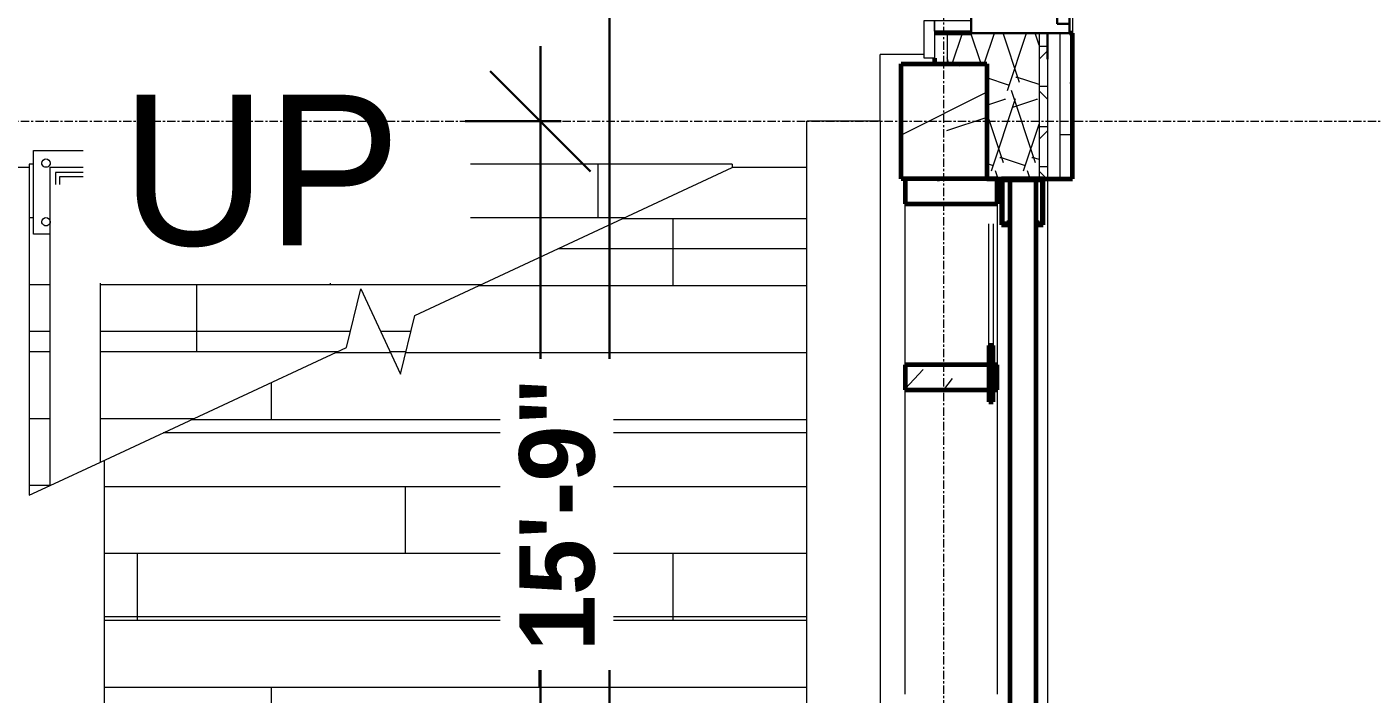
# Model space of a CAD drawing. Header units: inches. Extents: x -3276 to -1807, y 8217 to 9015.
# Drawn here: x -2386.6 to -2306.1, y 8592.3 to 8632.2 of the extents above; entities that cross this region are included whole.
import ezdxf

# ---------------------------------------------------------------- set-up
doc = ezdxf.new("R2010")
doc.units = ezdxf.units.IN
doc.header["$MEASUREMENT"] = 0
doc.linetypes.add('Grid Line 1_2_', pattern=[0.875, 0.5, -0.125, 0.125, -0.125])
doc.linetypes.add('Overhead 1_16_', pattern=[0.101562, 0.0625, -0.039062])
for name, color, linetype, lineweight in [('A-ANNO-DIMS-1', 211, 'Continuous', 30), ('A-DOOR', 31, 'Continuous', 18), ('A-DOOR-FRAM', 31, 'Continuous', 9), ('A-DOOR-FRAM-1', 31, 'Continuous', 30), ('A-DOOR-GLAZ', 31, 'Continuous', 9), ('A-FLOR', 192, 'Continuous', 18), ('A-FLOR-HRAL', 11, 'Continuous', 9), ('A-GLAZ-CWMG', 51, 'Continuous', 9), ('A-GLAZ-CWMG-1', 51, 'Continuous', 60), ('A-WALL', 113, 'Continuous', 18), ('A-WALL-1', 113, 'Continuous', 60), ('A-WALL-PATT-1', 111, 'Continuous', 9), ('I-WALL', 2, 'Continuous', 18), ('S-BEAM', 12, 'Continuous', 9), ('S-BEAM-1', 12, 'Continuous', 60), ('S-COLS', 52, 'Continuous', 9), ('S-COLS-1', 52, 'Continuous', 60), ('S-FNDN', 32, 'Continuous', 18), ('S-GRID-1', 1, 'Grid Line 1_2_', 9), ('S-STRS', 31, 'Continuous', 9), ('S-STRS-1', 31, 'Overhead 1_16_', 9), ('S-STRS-ANNO', 31, 'Continuous', 9), ('S-STRS-IDEN', 31, 'Continuous', 9), ('S-STRS-MBND', 31, 'Continuous', 9)]:
    doc.layers.add(name, color=color, linetype=linetype, lineweight=lineweight)
doc.styles.add('Century Gothic', font='ufonts.com_century-gothic.ttf', dxfattribs={"height": 9})
doc.styles.add('Century Gothic_B', font='GOTHICB.TTF', dxfattribs={"height": 4.5})
doc.dimstyles.new('OD__1__Tol__', dxfattribs={"dimscale": 12, "dimtxt": 4.698757, "dimasz": 0.5, "dimexe": 0.375, "dimexo": 0.25, "dimgap": 0.0625, "dimtad": 1, "dimdec": 0, "dimzin": 3, "dimdsep": 46, "dimlunit": 4, "dimtxsty": 'Century Gothic_B', "dimblk1": 'OBLIQUE', "dimblk2": 'OBLIQUE', "dimsah": 1, "dimcen": 0.09, "dimdle": 0.375, "dimazin": 0, "dimtfac": 1, "dimtdec": 4, "dimtix": 1, "dimtmove": 0, "dimatfit": 3, "dimfxl": 1, "dimtvp": 1, "dimtfill": 1, "dimfrac": 2, "dimtolj": 1, "dimtzin": 0, "dimlwd": 30, "dimlwe": 30, "dimarcsym": 2})
pattern_1 = [(0, (-2344.434, 8624.807), (0, 4), []), (90, (-2344.434, 8624.807), (-8, 8), [4, -28]), (90, (-2328.434, 8628.807), (-8, 8), [4, -28])]
pattern_2 = [(0, (-2339.962, 8652.744), (0, 4), []), (90, (-2339.962, 8652.744), (-8, 8), [4, -28]), (90, (-2323.962, 8656.744), (-8, 8), [4, -28])]
pattern_3 = [(355.236, (6095.316, 6099.396), (-263.9996864, 24.0015455), [2.89, -286.108]), (11.31, (6098.196, 6099.156), (96.0003888, 24.0004135), [3.671, -118.705]), (45, (6101.796, 6099.876), (0, 24.000618), [2.715, -31.226]), (46.848, (6103.716, 6101.796), (335.99803914, 360.00235884), [5.264, -521.098]), (12.995, (6107.316, 6105.636), (-215.99994595, -48.00137907), [3.202, -316.998]), (0, (6110.436, 6106.356), (24, 24), [6, -18]), (350.538, (6116.436, 6106.356), (-120.0002166, 23.999769), [2.92, -143.067]), (354.289, (6095.316, 6105.876), (-215.9997167, 24.00143285), [2.412, -238.785]), (0, (6097.716, 6105.636), (24, 24), [3.6, -20.4]), (28.301, (6101.316, 6105.636), (263.99984077, 144.00081917), [3.544, -350.812]), (52.125, (6104.436, 6107.316), (-96.00034927, -120.0002787), [5.473, -268.169]), (39.289, (6107.796, 6111.636), (144.00032175, 119.99901625), [3.411, -337.693]), (6.34, (6110.436, 6113.796), (192.0000862, 23.9989993), [4.347, -212.983]), (348.111, (6114.756, 6114.276), (-335.99911119, 72.00184444), [4.66, -461.336]), (353.29, (6095.316, 6113.316), (216.00019815, -24.0007422), [4.108, -406.706]), (3.367, (6099.396, 6112.836), (384.000105, 24.00330504), [4.087, -404.618]), (33.69, (6103.476, 6113.076), (-47.999623, -24.000157), [4.327, -82.207]), (47.49, (6107.076, 6115.476), (239.99843494, 264.00195642), [3.907, -386.785]), (14.931, (6109.716, 6118.356), (264.00077418, 71.99816937), [3.726, -368.854]), (0, (6113.316, 6119.316), (24, 24), [2.88, -21.12]), (347.005, (6116.196, 6119.316), (215.99994595, -48.00137907), [3.202, -316.998]), (0, (6102.756, 6095.316), (24, 24), [0.063, -23.937]), (223.152, (6106.116, 6098.916), (360.00235884, 335.99803914), [5.264, -521.098]), (206.565, (6102.276, 6119.316), (-23.999739, -23.999696), [2.147, -51.519]), (188.13, (6100.356, 6118.356), (-144.0002175, -23.999654), [3.394, -166.312]), (156.801, (6096.996, 6117.876), (-119.9999494, 48.0013685), [1.828, -180.951]), (26.565, (6106.116, 6098.916), (23.999739, 23.999696), [2.683, -50.982]), (6.71, (6108.516, 6100.116), (-216.00019815, -24.0007422), [4.108, -406.706]), (349.875, (6112.596, 6100.596), (407.9992525, -72.00207014), [6.826, -675.804]), (349.695, (6095.316, 6096.756), (144.00047737, -24.00010347), [2.683, -265.645]), (15.524, (6097.956, 6096.276), (-264.00013912, -71.9991673), [4.484, -443.873]), (42.879, (6102.276, 6097.476), (-311.99901138, -288.00035354), [4.585, -453.934]), (34.695, (6105.636, 6100.596), (240.00005855, 167.99921557), [3.795, -375.679]), (9.462, (6108.756, 6102.756), (120.0002166, 23.999769), [4.38, -141.607]), (353.418, (6113.076, 6103.476), (-408.0001485, 48.00042378), [6.281, -621.859]), (351.87, (6095.316, 6102.756), (-144.0002175, 23.999654), [3.394, -166.312]), (11.31, (6098.676, 6102.276), (96.0003888, 24.0004135), [3.671, -118.705]), (42.51, (6102.276, 6102.996), (-264.00195642, -239.99843494), [3.907, -386.785]), (45, (6105.156, 6105.636), (0, 24.000618), [4.412, -29.529]), (17.354, (6108.276, 6108.756), (-311.99997926, -95.99955308), [4.023, -398.29]), (356.633, (6112.116, 6109.956), (-384.000105, 24.00330504), [4.087, -404.618]), (342.897, (6116.196, 6109.716), (239.99966514, -72.0006297), [3.264, -323.171]), (351.254, (6095.316, 6108.756), (168.00029593, -23.9992418), [3.157, -312.514]), (14.931, (6098.436, 6108.276), (264.00077418, 71.99816937), [3.726, -368.854]), (32.005, (6102.036, 6109.236), (-120.00072155, -71.9993414), [4.528, -221.887]), (49.899, (6105.876, 6111.636), (-264.00026351, -311.99960519), [5.961, -590.186]), (15.945, (6109.716, 6116.196), (-96.0006398, -23.9991118), [3.494, -171.228]), (353.991, (6113.076, 6117.156), (240.0002348, -24.00021811), [4.585, -453.934]), (336.801, (6117.636, 6116.676), (119.9999494, -48.0013685), [1.828, -180.951]), (350.538, (6095.316, 6115.956), (-120.0002166, 23.999769), [2.92, -143.067]), (10.008, (6098.196, 6115.476), (264.00046988, 47.99989194), [4.143, -410.161]), (37.405, (6102.276, 6116.196), (312.00202736, 239.99790406), [5.136, -508.486]), (29.055, (6106.356, 6095.316), (167.9992528, 96.0010158), [2.471, -244.624]), (10.784, (6108.516, 6096.516), (-384.00035572, -71.9976669), [5.131, -507.931]), (352.875, (6113.556, 6097.476), (-168.0004656, 24.0001771), [5.805, -187.689])]

# ---------------------------------------------------------------- blocks, each defined once
blk = doc.blocks.new('Rectangular Mullion - Profile_Polycarbonate_right-2452945-FLOOR PLAN - 1ST FLOOR')
at = {"layer": 'A-GLAZ-CWMG-1'}
for p, q in [((0, 1.287), (-2.75, 1.287)), ((-2.75, 1.287), (-2.75, 0.787)), ((-2.688, 0.85), (-2.688, 1.225)), ((-2.688, 1.225), (-0.063, 1.225)), ((-2.5, 0.85), (-2.688, 0.85)), ((-2.5, 0.787), (-2.5, 0.85)), ((-0.063, 1.225), (-0.063, -1.15)), ((0, -1.213), (0, 1.287)), ((-2.75, 0.787), (-2.5, 0.787)), ((-2.5, -0.787), (-2.75, -0.787)), ((-2.75, -0.787), (-2.75, -1.213)), ((-2.5, -0.85), (-2.5, -0.787)), ((-2.75, -1.213), (0, -1.213)), ((-2.688, -1.15), (-2.688, -0.85)), ((-2.688, -0.85), (-2.5, -0.85)), ((-0.063, -1.15), (-2.688, -1.15))]:
    blk.add_line(p, q, dxfattribs=at)
blk = doc.blocks.new('Timber-Column - 5 1_8_ x 6 7_8_ GLULAM COL_-2355857-FLOOR PLAN - 1ST FLOOR')
at = {"layer": 'S-COLS'}
h = blk.add_hatch(dxfattribs=at)
h.set_pattern_fill('FP_14', color=256, style=0, pattern_type=2)
h.set_pattern_definition([(216.87, (8430.289, -2523.257), (23.98977143, 15.99364286), [3.998, -35.986]), (206.565, (8435.087, -2525.656), (-7.9970807, -7.9966192), [8.941, -8.941]), (198.435, (8435.087, -2529.654), (-15.9938446, -7.99709826), [5.058, -20.23])])
h.paths.add_polyline_path([(-2.563, -3.438), (2.562, -3.438), (2.562, 3.437), (-2.563, 3.437)], flags=0)
at = {"layer": 'S-COLS-1'}
for p, q in [((-2.563, 3.437), (2.562, 3.437)), ((-2.563, -3.438), (-2.563, 3.437)), ((2.562, 3.437), (2.562, -3.438)), ((2.562, -3.438), (-2.563, -3.438))]:
    blk.add_line(p, q, dxfattribs=at)
blk = doc.blocks.new('Railing - 2_ x 1_2_ 2-2115957-FLOOR PLAN - 1ST FLOOR')
at = {"layer": 'A-FLOR-HRAL'}
for p, q in [((-1.5, 2.5), (-2.5, 2.5)), ((-2.5, 2.5), (-2.5, -2.5)), ((2.5, 2.5), (1.5, 2.5)), ((2.5, -2.5), (2.5, 2.5)), ((-1.187, -1.187), (-1.187, -0.472)), ((-0.937, -0.937), (-0.937, -0.472)), ((0.938, -0.472), (0.938, -0.937)), ((1.188, -0.472), (1.188, -1.187)), ((1.188, -1.187), (-1.187, -1.187)), ((0.938, -0.937), (-0.937, -0.937)), ((-2.5, -2.5), (2.5, -2.5))]:
    blk.add_line(p, q, dxfattribs=at)
for centre, start, end in [((-1.75, 1.75), 360, 180), ((-1.75, 1.75), 180, 360), ((1.75, 1.75), 360, 180), ((1.75, 1.75), 180, 360), ((-1.75, -1.75), 360, 180), ((1.75, -1.75), 360, 180), ((-1.75, -1.75), 180, 360), ((1.75, -1.75), 180, 360)]:
    blk.add_arc(centre, 0.25, start, end, dxfattribs=at)
blk = doc.blocks.new('Railing - Railing-1347549-FLOOR PLAN - 1ST FLOOR')
at = {"layer": 'A-FLOR-HRAL'}
for p, q in [((8604.797, 2385.184), (8606.196, 2382.184)), ((8604.797, 2385.184), (8606.196, 2382.184)), ((8604.797, 2385.184), (8606.196, 2382.184)), ((8604.797, 2385.184), (8606.196, 2382.184)), ((8604.797, 2385.184), (8606.196, 2382.184)), ((8604.797, 2385.184), (8606.196, 2382.184)), ((8604.797, 2385.184), (8606.196, 2382.184)), ((8604.797, 2385.184), (8606.196, 2382.184)), ((8604.797, 2385.184), (8606.196, 2382.184)), ((8604.797, 2385.184), (8606.196, 2382.184)), ((8604.797, 2385.184), (8606.196, 2382.184)), ((8604.797, 2385.184), (8606.196, 2382.184)), ((8604.797, 2385.184), (8606.196, 2382.184)), ((8604.797, 2385.184), (8606.196, 2382.184)), ((8604.797, 2385.184), (8623.819, 2385.184)), ((8623.819, 2385.184), (8623.819, 2382.184)), ((8606.196, 2382.184), (8623.819, 2382.184))]:
    blk.add_line(p, q, dxfattribs=at)
at = {"extrusion": (0, 0, -1), "zscale": -1, "rotation": 270}
blk.add_blockref('Railing - 2_ x 1_2_ 2-2115957-FLOOR PLAN - 1ST FLOOR', (-8622.319, 2383.684), dxfattribs=at)
blk = doc.blocks.new('Structural Framing 17 - Structural Framing 17-1885627-FLOOR PLAN - 1ST FLOOR')
at = {"layer": 'S-BEAM'}
for p, q in [((8613.17, 2329.087), (8620.433, 2329.087)), ((8620.433, 2328.837), (8613.17, 2328.837))]:
    blk.add_line(p, q, dxfattribs=at)
at = {"layer": 'S-BEAM-1'}
for p, q in [((8613.17, 2329.087), (8609.808, 2329.087)), ((8609.808, 2329.087), (8609.808, 2328.837)), ((8613.17, 2328.837), (8613.17, 2329.087)), ((8609.808, 2328.837), (8613.17, 2328.837))]:
    blk.add_line(p, q, dxfattribs=at)
blk = doc.blocks.new('Door-Sidelight-Andersen-A_Series - FWSLD-1780-2008613-FLOOR PLAN - 1ST FLOOR')
at = {"layer": 'A-DOOR-FRAM'}
for p, q in [((-10.625, 4.75), (-8.375, 4.75)), ((-10.625, 4.125), (-10.625, 4.75)), ((-8.375, 4.125), (-10.625, 4.125)), ((-9, 4.125), (-8.375, 4.125)), ((-9, 1.937), (-9, 4.125)), ((-8.375, 4.75), (-8.375, 4.125)), ((-8.375, 4.125), (-8.375, 1.937)), ((8.375, 4.75), (10.625, 4.75)), ((8.375, 4.125), (8.375, 4.75)), ((8.375, 4.125), (9, 4.125)), ((8.375, 1.937), (8.375, 4.125)), ((10.625, 4.125), (8.375, 4.125)), ((9, 4.125), (9, 1.937)), ((10.625, 4.75), (10.625, 4.125)), ((-8.375, 1.937), (-9, 1.937)), ((9, 1.937), (8.375, 1.937))]:
    blk.add_line(p, q, dxfattribs=at)
at = {"layer": 'A-DOOR-FRAM-1'}
for p, q in [((-9.125, 1.937), (9.125, 1.937)), ((-9.125, -3.938), (-9.125, 1.937)), ((-8.109, 1.938), (-8.109, -2.791)), ((8.109, 1.938), (8.109, -2.791)), ((9.125, 1.937), (9.125, -3.938)), ((-8.109, 0.355), (-7.791, 0.355)), ((-7.791, 0.355), (-7.43, -0.18)), ((7.791, 0.355), (7.43, -0.18)), ((8.109, 0.355), (7.791, 0.355)), ((-7.43, -0.18), (-7.43, -1.072)), ((7.43, -0.18), (7.43, -1.072)), ((-8.109, -1.072), (-5.594, -1.072)), ((-7.43, -1.072), (7.43, -1.072)), ((-5.953, -1.072), (-5.953, -2.378)), ((-5.187, -1.55), (-5.594, -1.072)), ((-5.187, -1.612), (-5.187, -1.55)), ((5.187, -1.55), (5.594, -1.072)), ((5.187, -1.612), (5.187, -1.55)), ((8.109, -1.072), (5.594, -1.072)), ((5.953, -1.072), (5.953, -2.378)), ((-5.953, -1.612), (-5.187, -1.612)), ((-5.953, -2.378), (-5.187, -2.378)), ((-5.187, -2.378), (-5.187, -2.421)), ((5.953, -1.612), (5.187, -1.612)), ((5.953, -2.378), (5.187, -2.378)), ((5.187, -2.378), (5.187, -2.421)), ((-10.675, -2.625), (-9.125, -2.625)), ((-7.407, -3.204), (-8.559, -3.204)), ((-8.559, -3.204), (-8.559, -3.937)), ((-5.313, -2.791), (-8.109, -2.791)), ((-7.43, -2.791), (7.43, -2.791)), ((-7.297, -2.885), (-7.407, -3.204)), ((-7.297, -2.791), (-7.297, -2.885)), ((-5.187, -2.421), (-5.313, -2.791)), ((5.187, -2.421), (5.313, -2.791)), ((5.313, -2.791), (8.109, -2.791)), ((7.297, -2.791), (7.297, -2.885)), ((7.297, -2.885), (7.407, -3.204)), ((7.407, -3.204), (8.559, -3.204)), ((8.559, -3.204), (8.559, -3.937)), ((10.675, -2.625), (9.125, -2.625)), ((10.75, -2.625), (9.125, -2.625)), ((9.125, -3.938), (-9.125, -3.938))]:
    blk.add_line(p, q, dxfattribs=at)
at = {"layer": 'A-DOOR-GLAZ'}
for p, q in [((-5.953, -1.737), (-5.187, -1.737)), ((-5.187, -2.253), (-5.953, -2.253)), ((-5.312, -2.253), (-5.312, -1.737)), ((5.187, -1.612), (-5.187, -1.612)), ((5.187, -1.737), (-5.187, -1.737)), ((5.187, -2.253), (-5.187, -2.253)), ((5.187, -2.378), (-5.187, -2.378)), ((5.953, -1.737), (5.187, -1.737)), ((5.187, -2.253), (5.953, -2.253)), ((5.312, -2.253), (5.312, -1.737))]:
    blk.add_line(p, q, dxfattribs=at)
blk = doc.blocks.new('Rectangular Mullion - Stud - Vertical-2452816-FLOOR PLAN - 1ST FLOOR')
at = {"layer": 'A-GLAZ-CWMG'}
h = blk.add_hatch(dxfattribs=at)
h.set_pattern_fill('FP_50', color=256, style=0, pattern_type=2)
h.set_pattern_definition([(94.764, (-2523.736, 8423.903), (20.0293162, -264.33073053), [2.89, -286.108]), (78.69, (-2523.976, 8426.783), (14.7692292, 97.846637), [3.671, -118.705]), (45, (-2523.256, 8430.383), (0, 24.00062), [2.715, -31.226]), (43.152, (-2521.336, 8432.303), (358.50590651, 337.59427673), [5.264, -521.098]), (77.005, (-2517.496, 8435.903), (-51.5072332, -215.190878), [3.202, -316.998]), (90, (-2516.776, 8439.023), (-24, 24), [6, -18]), (99.462, (-2516.776, 8445.023), (16.2151408, -121.2976096), [2.92, -143.067]), (95.711, (-2517.256, 8423.903), (19.2491386, -216.4749802), [2.412, -238.785]), (90, (-2517.496, 8426.303), (-24, 24), [3.6, -20.4]), (61.699, (-2517.496, 8429.903), (141.13929466, 265.5406774), [3.544, -350.812]), (37.875, (-2515.816, 8433.023), (-122.5849696, -92.67717717), [5.473, -268.169]), (50.711, (-2511.496, 8436.383), (117.3845733, 146.13938044), [3.411, -337.693]), (83.66, (-2509.336, 8439.023), (18.7314135, 192.5853557), [4.347, -212.983]), (101.889, (-2508.856, 8443.343), (69.58287241, -336.50838353), [4.66, -461.336]), (96.71, (-2509.816, 8423.903), (-26.78553556, 215.67256736), [4.108, -406.706]), (86.633, (-2510.296, 8427.983), (21.19016942, 384.16561013), [4.087, -404.618]), (56.31, (-2510.056, 8432.063), (-35.076419, -40.615467), [4.327, -82.207]), (42.51, (-2507.656, 8435.663), (262.00993717, 242.17158089), [3.907, -386.785]), (75.069, (-2504.776, 8438.303), (69.01056513, 264.79744534), [3.726, -368.854]), (90, (-2503.816, 8441.903), (-24, 24), [2.88, -21.12]), (102.995, (-2503.816, 8444.783), (-51.5072332, 215.190878), [3.202, -316.998]), (90, (-2527.816, 8431.343), (-24, 24), [0.063, -23.937]), (226.848, (-2524.216, 8434.703), (337.59427673, 358.50590651), [5.264, -521.098]), (243.435, (-2503.816, 8430.863), (-4.799914, -33.599609), [2.147, -51.519]), (261.87, (-2504.776, 8428.943), (-17.2798751, -144.9601737), [3.394, -166.312]), (293.199, (-2505.256, 8425.583), (53.7938028, -117.5174286), [1.828, -180.951]), (63.435, (-2524.216, 8434.703), (4.799914, 33.599609), [2.683, -50.982]), (83.29, (-2523.016, 8437.103), (-26.78553556, -215.67256736), [4.108, -406.706]), (100.125, (-2522.536, 8441.183), (-73.66378219, 407.70250838), [6.826, -675.804]), (100.305, (-2526.376, 8423.903), (-28.2248388, 143.232332), [2.683, -265.645]), (74.476, (-2526.856, 8426.543), (-74.47540965, -263.31229919), [4.484, -443.873]), (47.121, (-2525.656, 8430.863), (-289.84112791, -310.28971512), [4.585, -453.934]), (55.305, (-2522.536, 8434.223), (165.50303544, 241.72817335), [3.795, -375.679]), (80.538, (-2520.376, 8437.343), (16.2151408, 121.2976096), [4.38, -141.607]), (96.582, (-2519.656, 8441.663), (46.17851199, -408.21037087), [6.281, -621.859]), (98.13, (-2520.376, 8423.903), (17.2798751, -144.9601737), [3.394, -166.312]), (78.69, (-2520.856, 8427.263), (14.7692292, 97.846637), [3.671, -118.705]), (47.49, (-2520.136, 8430.863), (-242.17158089, -262.00993717), [3.907, -386.785]), (45, (-2517.496, 8433.743), (0, 24.00062), [4.412, -29.529]), (72.646, (-2514.376, 8436.863), (-98.7331841, -311.14572085), [4.023, -398.29]), (93.366, (-2513.176, 8440.703), (21.18346446, -384.16597991), [4.087, -404.618]), (107.103, (-2513.416, 8444.783), (-75.3745247, 238.96152613), [3.264, -323.171]), (98.746, (-2514.376, 8423.903), (-27.60680008, 167.44529743), [3.157, -312.514]), (75.069, (-2514.856, 8427.023), (69.01056513, 264.79744534), [3.726, -368.854]), (57.995, (-2513.896, 8430.623), (-76.3139748, -117.3041158), [4.528, -221.887]), (40.101, (-2511.496, 8434.463), (-313.24407783, -262.52245709), [5.961, -590.186]), (74.055, (-2506.936, 8438.303), (-30.3394132, -94.1891725), [3.494, -171.228]), (96.009, (-2505.976, 8441.663), (-26.49841584, 239.73726688), [4.585, -453.934]), (113.199, (-2506.456, 8446.223), (-53.7938028, 117.5174286), [1.828, -180.951]), (99.462, (-2507.176, 8423.903), (16.2151408, -121.2976096), [2.92, -143.067]), (79.992, (-2507.656, 8426.783), (45.26219381, 264.48359408), [4.143, -410.161]), (52.595, (-2506.936, 8430.863), (238.21694532, 313.36391941), [5.136, -508.486]), (60.945, (-2527.816, 8434.943), (91.9257102, 170.2633483), [2.471, -244.624]), (79.216, (-2526.616, 8437.103), (-74.2040015, -383.5801134), [5.131, -507.931]), (97.125, (-2525.656, 8442.143), (18.0921544, -168.7389667), [5.805, -187.689])])
h.paths.add_polyline_path([(-1.5, 0), (0, 0), (0, -5.5), (-1.5, -5.5), (-1.5, -0.329)], flags=0)
at = {"layer": 'A-GLAZ-CWMG-1'}
for p, q in [((-1.5, 0), (0, 0)), ((-1.5, -5.5), (-1.5, 0)), ((0, 0), (0, -0.625)), ((0, -5.5), (-1.5, -5.5))]:
    blk.add_line(p, q, dxfattribs=at)
blk = doc.blocks.new('Rectangular Mullion - Stud - Base_Head-1966215-FLOOR PLAN - 1ST FLOOR')
at = {"layer": 'A-GLAZ-CWMG'}
for p, q in [((-2334.087, 8415.183), (-2334.087, 8433.366)), ((-2328.587, 8433.366), (-2328.587, 8415.183))]:
    blk.add_line(p, q, dxfattribs=at)
blk = doc.blocks.new('Rectangular Mullion - Stud - Base_Head-2507173-FLOOR PLAN - 1ST FLOOR')
at = {"layer": 'A-GLAZ-CWMG'}
for p, q in [((-2334.087, 8612.019), (-2334.087, 8621.632)), ((-2328.587, 8621.632), (-2328.587, 8612.019))]:
    blk.add_line(p, q, dxfattribs=at)
blk = doc.blocks.new('Rectangular Mullion - Stud - Vertical-V30-FLOOR PLAN - 1ST FLOOR')
at = {"layer": 'A-GLAZ-CWMG'}
h = blk.add_hatch(dxfattribs=at)
h.set_pattern_fill('FP_59', color=256, style=0, pattern_type=2)
h.set_pattern_definition([(94.764, (-2511.123, 8423.903), (20.0293162, -264.33073053), [2.89, -286.108]), (78.69, (-2511.363, 8426.783), (14.7692292, 97.846637), [3.671, -118.705]), (45, (-2510.643, 8430.383), (0, 24.00062), [2.715, -31.226]), (43.152, (-2508.723, 8432.303), (358.50590651, 337.59427673), [5.264, -521.098]), (77.005, (-2504.883, 8435.903), (-51.5072332, -215.190878), [3.202, -316.998]), (90, (-2504.163, 8439.023), (-24, 24), [6, -18]), (99.462, (-2504.163, 8445.023), (16.2151408, -121.2976096), [2.92, -143.067]), (95.711, (-2504.643, 8423.903), (19.2491386, -216.4749802), [2.412, -238.785]), (90, (-2504.883, 8426.303), (-24, 24), [3.6, -20.4]), (61.699, (-2504.883, 8429.903), (141.13929466, 265.5406774), [3.544, -350.812]), (37.875, (-2503.203, 8433.023), (-122.5849696, -92.67717717), [5.473, -268.169]), (50.711, (-2498.883, 8436.383), (117.3845733, 146.13938044), [3.411, -337.693]), (83.66, (-2496.723, 8439.023), (18.7314135, 192.5853557), [4.347, -212.983]), (101.889, (-2496.243, 8443.343), (69.58287241, -336.50838353), [4.66, -461.336]), (96.71, (-2497.203, 8423.903), (-26.78553556, 215.67256736), [4.108, -406.706]), (86.633, (-2497.683, 8427.983), (21.19016942, 384.16561013), [4.087, -404.618]), (56.31, (-2497.443, 8432.063), (-35.076419, -40.615467), [4.327, -82.207]), (42.51, (-2495.043, 8435.663), (262.00993717, 242.17158089), [3.907, -386.785]), (75.069, (-2492.163, 8438.303), (69.01056513, 264.79744534), [3.726, -368.854]), (90, (-2491.203, 8441.903), (-24, 24), [2.88, -21.12]), (102.995, (-2491.203, 8444.783), (-51.5072332, 215.190878), [3.202, -316.998]), (90, (-2515.203, 8431.343), (-24, 24), [0.063, -23.937]), (226.848, (-2511.603, 8434.703), (337.59427673, 358.50590651), [5.264, -521.098]), (243.435, (-2491.203, 8430.863), (-4.799914, -33.599609), [2.147, -51.519]), (261.87, (-2492.163, 8428.943), (-17.2798751, -144.9601737), [3.394, -166.312]), (293.199, (-2492.643, 8425.583), (53.7938028, -117.5174286), [1.828, -180.951]), (63.435, (-2511.603, 8434.703), (4.799914, 33.599609), [2.683, -50.982]), (83.29, (-2510.403, 8437.103), (-26.78553556, -215.67256736), [4.108, -406.706]), (100.125, (-2509.923, 8441.183), (-73.66378219, 407.70250838), [6.826, -675.804]), (100.305, (-2513.763, 8423.903), (-28.2248388, 143.232332), [2.683, -265.645]), (74.476, (-2514.243, 8426.543), (-74.47540965, -263.31229919), [4.484, -443.873]), (47.121, (-2513.043, 8430.863), (-289.84112791, -310.28971512), [4.585, -453.934]), (55.305, (-2509.923, 8434.223), (165.50303544, 241.72817335), [3.795, -375.679]), (80.538, (-2507.763, 8437.343), (16.2151408, 121.2976096), [4.38, -141.607]), (96.582, (-2507.043, 8441.663), (46.17851199, -408.21037087), [6.281, -621.859]), (98.13, (-2507.763, 8423.903), (17.2798751, -144.9601737), [3.394, -166.312]), (78.69, (-2508.243, 8427.263), (14.7692292, 97.846637), [3.671, -118.705]), (47.49, (-2507.523, 8430.863), (-242.17158089, -262.00993717), [3.907, -386.785]), (45, (-2504.883, 8433.743), (0, 24.00062), [4.412, -29.529]), (72.646, (-2501.763, 8436.863), (-98.7331841, -311.14572085), [4.023, -398.29]), (93.366, (-2500.563, 8440.703), (21.18346446, -384.16597991), [4.087, -404.618]), (107.103, (-2500.803, 8444.783), (-75.3745247, 238.96152613), [3.264, -323.171]), (98.746, (-2501.763, 8423.903), (-27.60680008, 167.44529743), [3.157, -312.514]), (75.069, (-2502.243, 8427.023), (69.01056513, 264.79744534), [3.726, -368.854]), (57.995, (-2501.283, 8430.623), (-76.3139748, -117.3041158), [4.528, -221.887]), (40.101, (-2498.883, 8434.463), (-313.24407783, -262.52245709), [5.961, -590.186]), (74.055, (-2494.323, 8438.303), (-30.3394132, -94.1891725), [3.494, -171.228]), (96.009, (-2493.363, 8441.663), (-26.49841584, 239.73726688), [4.585, -453.934]), (113.199, (-2493.843, 8446.223), (-53.7938028, 117.5174286), [1.828, -180.951]), (99.462, (-2494.563, 8423.903), (16.2151408, -121.2976096), [2.92, -143.067]), (79.992, (-2495.043, 8426.783), (45.26219381, 264.48359408), [4.143, -410.161]), (52.595, (-2494.323, 8430.863), (238.21694532, 313.36391941), [5.136, -508.486]), (60.945, (-2515.203, 8434.943), (91.9257102, 170.2633483), [2.471, -244.624]), (79.216, (-2514.003, 8437.103), (-74.2040015, -383.5801134), [5.131, -507.931]), (97.125, (-2513.043, 8442.143), (18.0921544, -168.7389667), [5.805, -187.689])])
h.paths.add_polyline_path([(0, 0), (1.5, 0), (1.5, -5.5), (0, -5.5)], flags=0)
at = {"layer": 'A-GLAZ-CWMG-1'}
for p, q in [((0, 0), (1.5, 0)), ((0, -5.5), (0, 0)), ((1.5, 0), (1.5, -5.5)), ((1.5, -5.5), (0, -5.5))]:
    blk.add_line(p, q, dxfattribs=at)
blk = doc.blocks.new('_Oblique')
at = {"color": 0, "linetype": 'ByBlock', "lineweight": -2}
blk.add_line((-0.5, -0.5), (0.5, 0.5), dxfattribs=at)
blk = doc.blocks.new('DIMBLOCK7-FLOOR PLAN - 1ST FLOOR')
at = {"layer": 'A-ANNO-DIMS-1', "color": 0, "lineweight": 30, "transparency": 16777216}
for p, q in [((-2355.887, 8631.069), (-2355.887, 8430.069)), ((-2354.644, 8626.569), (-2360.387, 8626.569)), ((-2354.644, 8434.569), (-2360.387, 8434.569))]:
    blk.add_line(p, q, dxfattribs=at)
at = {"layer": 'Defpoints', "color": 0, "transparency": 16777216}
for p in [(-2351.644, 8626.569), (-2355.887, 8434.569), (-2351.644, 8434.569)]:
    blk.add_point(p, dxfattribs=at)
at = {"layer": 'A-ANNO-DIMS-1', "color": 0, "lineweight": 30, "transparency": 16777216, "xscale": 5.999999999999999, "yscale": 5.999999999999999, "zscale": 5.999999999999999}
for p, rotation in [((-2355.887, 8626.569), 90), ((-2355.887, 8434.569), 270)]:
    blk.add_blockref('_Oblique', p, dxfattribs=dict(at, rotation=rotation))
at = {"layer": 'A-ANNO-DIMS-1', "color": 0, "transparency": 16777216, "insert": (-2359, 8530.569), "char_height": 4.5, "attachment_point": 5, "rotation": 90, "style": 'Century Gothic_B', "bg_fill": 3, "box_fill_scale": 1.25, "bg_fill_color": 256, "bg_fill_true_color": 13158600, "bg_fill_transparency": 0}
blk.add_mtext('\\A1;16\'-0"', dxfattribs=at)
blk = doc.blocks.new('DIMBLOCK14-FLOOR PLAN - 1ST FLOOR')
at = {"layer": 'A-ANNO-DIMS-1', "color": 0, "lineweight": 30, "transparency": 16777216}
for p, q in [((-2351.758, 8702.069), (-2351.758, 8504.069)), ((-2213.337, 8697.569), (-2356.258, 8697.569)), ((-2350.515, 8508.569), (-2356.258, 8508.569))]:
    blk.add_line(p, q, dxfattribs=at)
at = {"layer": 'Defpoints', "color": 0, "transparency": 16777216}
for p in [(-2210.337, 8697.569), (-2351.758, 8508.569), (-2347.515, 8508.569)]:
    blk.add_point(p, dxfattribs=at)
at = {"layer": 'A-ANNO-DIMS-1', "color": 0, "lineweight": 30, "transparency": 16777216, "xscale": 5.999999999999999, "yscale": 5.999999999999999, "zscale": 5.999999999999999}
for p, rotation in [((-2351.758, 8697.569), 90), ((-2351.758, 8508.569), 270)]:
    blk.add_blockref('_Oblique', p, dxfattribs=dict(at, rotation=rotation))
at = {"layer": 'A-ANNO-DIMS-1', "color": 0, "transparency": 16777216, "insert": (-2354.871, 8603.069), "char_height": 4.5, "attachment_point": 5, "rotation": 90, "style": 'Century Gothic_B', "bg_fill": 3, "box_fill_scale": 1.25, "bg_fill_color": 256, "bg_fill_true_color": 13158600, "bg_fill_transparency": 0}
blk.add_mtext('\\A1;15\'-9"', dxfattribs=at)

msp = doc.modelspace()

# ---------------------------------------------------------------- hatches: boundary and pattern name
at = {"layer": 'A-WALL-PATT-1'}
h = msp.add_hatch(dxfattribs=at)
h.set_pattern_fill('FP_20', color=256, style=0, pattern_type=2)
h.set_pattern_definition(pattern_3)
h.paths.add_polyline_path([(-2324.08668, 8623.13188), (-2324.08668, 8631.83438), (-2324.83668, 8631.83438), (-2324.83668, 8623.13188), (-2324.27418, 8623.13188)], flags=0)
h.paths.add_polyline_path([(-2324.27418, 8650.08438), (-2324.08668, 8650.08438), (-2324.08668, 8651.58438), (-2324.83668, 8651.58438), (-2324.83668, 8650.08438)], flags=0)
h.paths.add_polyline_path([(-2324.83668, 8687.70938), (-2324.08668, 8687.70938), (-2324.08668, 8696.69438), (-2324.83668, 8696.69438), (-2324.83668, 8689.6791)], flags=0)
h = msp.add_hatch(dxfattribs=at)
h.set_pattern_fill('FP_4', color=256, style=0, pattern_type=2)
h.set_pattern_definition([(161.57, (6095.556, 6095.556), (-1.920451243, 0.000150352), [0, -13.661, 1.517, 0]), (18.43, (6095.076, 6095.556), (-1.920451243, -0.000150352), [0, -13.661, 1.517, 0]), (108.43, (6095.556, 6095.556), (0.959969074, -4.80073665), [4.553, -10.625]), (71.57, (6095.076, 6095.556), (0.959969074, 4.80073665), [4.553, -10.625])])
h.paths.add_polyline_path([(-2329.21168, 8623.13188), (-2326.08668, 8623.13188), (-2326.08668, 8631.83438), (-2331.58668, 8631.83438), (-2331.58668, 8630.00688), (-2329.21168, 8630.00688), (-2329.21168, 8628.07648)], flags=0)
h.paths.add_polyline_path([(-2330.14918, 8650.08438), (-2326.08668, 8650.08438), (-2326.08668, 8651.58438), (-2331.58668, 8651.58438), (-2331.58668, 8650.08438)], flags=0)
h.paths.add_polyline_path([(-2326.08668, 8687.70938), (-2326.08668, 8696.06938), (-2331.58668, 8696.06938), (-2331.58668, 8687.70938)], flags=0)
h = msp.add_hatch(dxfattribs=at)
h.set_pattern_fill('FP_13', color=256, style=0, pattern_type=2)
h.set_pattern_definition([(0, (6095.316, 6095.316), (0, 2.399), []), (315, (6095.316, 6095.316), (2.3985062, 0), [3.393, -3.393]), (45, (6095.316, 6095.316), (2.3985062, 0), [3.393, -3.393])])
h.paths.add_polyline_path([(-2326.08668, 8623.13188), (-2325.58668, 8623.13188), (-2325.58668, 8631.83438), (-2326.08668, 8631.83438)], flags=0)
h.paths.add_polyline_path([(-2326.08668, 8650.08438), (-2325.58668, 8650.08438), (-2325.58668, 8651.58438), (-2326.08668, 8651.58438)], flags=0)
h.paths.add_polyline_path([(-2325.58668, 8687.70938), (-2325.58668, 8696.06938), (-2326.08668, 8696.06938), (-2326.08668, 8687.70938)], flags=0)
h = msp.add_hatch(dxfattribs=at)
h.set_pattern_fill('FP_20', color=256, style=0, pattern_type=2)
h.set_pattern_definition(pattern_3)
h.paths.add_polyline_path([(-2331.74418, 8630.00688), (-2331.58668, 8630.00688), (-2331.58668, 8631.83438), (-2332.33668, 8631.83438), (-2332.33668, 8630.00688)], flags=0)
h.paths.add_polyline_path([(-2331.58668, 8650.08438), (-2331.58668, 8651.58438), (-2332.33668, 8651.58438), (-2332.33668, 8650.08438), (-2332.14918, 8650.08438)], flags=0)
h.paths.add_polyline_path([(-2332.33668, 8687.70938), (-2331.58668, 8687.70938), (-2331.58668, 8692.56938), (-2332.33668, 8692.56938), (-2332.33668, 8689.20938)], flags=0)
at = {"layer": 'S-STRS'}
h = msp.add_hatch(dxfattribs=at)
h.set_pattern_fill('FP_2', color=256, style=0, pattern_type=2)
h.set_pattern_definition(pattern_1)
h.paths.add_polyline_path([(-2386.43423, 8614.00688), (-2385.18423, 8614.00688), (-2385.18423, 8619.81938), (-2386.18423, 8619.81938), (-2386.18423, 8624.00688), (-2386.43423, 8624.00688), (-2386.43423, 8615.62639)], flags=0)
h.paths.add_polyline_path([(-2367.24233, 8614.00688), (-2366.62284, 8616.55587), (-2365.43423, 8614.00688), (-2363.62613, 8614.00688), (-2363.39504, 8614.95777), (-2344.43423, 8623.79934), (-2344.43423, 8624.00688), (-2381.18423, 8624.00688), (-2381.18423, 8619.81938), (-2382.18423, 8619.81938), (-2382.18423, 8614.00688), (-2367.47342, 8614.00688)], flags=0)
h = msp.add_hatch(dxfattribs=at)
h.set_pattern_fill('FP_48', color=256, style=0, pattern_type=2)
h.set_pattern_definition(pattern_2)
h.paths.add_polyline_path([(-2344.43423, 8618.94438), (-2339.96168, 8618.94438), (-2339.96168, 8623.81938), (-2344.43423, 8623.79934), (-2354.84573, 8618.94438), (-2347.07821, 8618.94438)], flags=0)
h = msp.add_hatch(dxfattribs=at)
h.set_pattern_fill('FP_48', color=256, style=0, pattern_type=2)
h.set_pattern_definition(pattern_2)
h.paths.add_polyline_path([(-2367.24233, 8607.94438), (-2339.96168, 8607.94438), (-2339.96168, 8618.94438), (-2354.84573, 8618.94438), (-2363.39504, 8614.95777), (-2364.24562, 8611.45789), (-2366.62284, 8616.55587), (-2367.47342, 8613.05599), (-2378.4353, 8607.94438), (-2367.47342, 8607.94438)], flags=0)
h = msp.add_hatch(dxfattribs=at)
h.set_pattern_fill('FP_2', color=256, style=0, pattern_type=2)
h.set_pattern_definition(pattern_1)
h.paths.add_polyline_path([(-2386.43423, 8604.21442), (-2385.18423, 8604.79731), (-2385.18423, 8614.00688), (-2386.43423, 8614.00688), (-2386.43423, 8604.79731)], flags=0)
h.paths.add_polyline_path([(-2382.18423, 8606.19623), (-2367.47342, 8613.05599), (-2367.24233, 8614.00688), (-2382.18423, 8614.00688), (-2382.18423, 8613.79374)], flags=0)
h.paths.add_polyline_path([(-2364.24562, 8611.45789), (-2363.62613, 8614.00688), (-2365.43423, 8614.00688)], flags=0)
h = msp.add_hatch(dxfattribs=at)
h.set_pattern_fill('FP_48', color=256, style=0, pattern_type=2)
h.set_pattern_definition(pattern_2)
h.paths.add_polyline_path([(-2339.96168, 8596.94438), (-2339.96168, 8607.94438), (-2378.4353, 8607.94438), (-2381.96168, 8606.3), (-2381.96168, 8596.94438), (-2347.07821, 8596.94438)], flags=0)
h = msp.add_hatch(dxfattribs=at)
h.set_pattern_fill('FP_48', color=256, style=0, pattern_type=2)
h.set_pattern_definition(pattern_2)
h.paths.add_polyline_path([(-2381.96168, 8585.94438), (-2339.96168, 8585.94438), (-2339.96168, 8596.94438), (-2381.96168, 8596.94438)], flags=0)

# ---------------------------------------------------------------- linework, layer by layer
at = {"layer": 'A-FLOR'}
for p, q in [((-2387.21168, 8623.81938), (-2386.43423, 8623.81938)), ((-2344.43423, 8623.81938), (-2339.96168, 8623.81938))]:
    msp.add_line(p, q, dxfattribs=at)
at = {"layer": 'A-WALL'}
for p, q in [((-2324.08668, 8650.08438), (-2324.08668, 8631.83438)), ((-2331.58668, 8631.83438), (-2331.58668, 8630.00688)), ((-2326.08668, 8631.83438), (-2326.08668, 8623.13188)), ((-2325.58668, 8631.83438), (-2325.58668, 8623.13188)), ((-2324.83668, 8631.83438), (-2324.83668, 8623.13188))]:
    msp.add_line(p, q, dxfattribs=at)
at = {"layer": 'A-WALL-1'}
for p, q in [((-2330.14918, 8631.83438), (-2332.33668, 8631.83438)), ((-2324.08668, 8631.83438), (-2324.27418, 8631.83438)), ((-2324.08668, 8623.13188), (-2324.08668, 8631.83438)), ((-2332.33668, 8630.33438), (-2332.33668, 8630.00688)), ((-2329.21168, 8623.13188), (-2324.08668, 8623.13188)), ((-2327.83668, 8623.06938), (-2327.83668, 8398.63188)), ((-2326.26188, 8623.06938), (-2327.83668, 8623.06938)), ((-2326.26188, 8398.63188), (-2326.26188, 8623.06938))]:
    msp.add_line(p, q, dxfattribs=at)
at = {"layer": 'I-WALL'}
for p, q in [((-2339.96168, 8512.69438), (-2339.96168, 8626.56938)), ((-2335.58668, 8626.56938), (-2339.96168, 8626.56938)), ((-2335.58668, 8626.56938), (-2335.58668, 8512.69438))]:
    msp.add_line(p, q, dxfattribs=at)
at = {"layer": 'S-FNDN'}
for p, q in [((-2335.58668, 8626.56938), (-2335.58668, 8630.56938)), ((-2332.96168, 8630.56938), (-2335.58668, 8630.56938)), ((-2325.58668, 8623.13188), (-2325.58668, 8400.56938))]:
    msp.add_line(p, q, dxfattribs=at)
at = {"layer": 'S-STRS'}
for p, q in [((-2386.18423, 8624.00688), (-2386.43423, 8624.00688)), ((-2386.43423, 8624.00688), (-2386.43423, 8614.00688)), ((-2344.43423, 8624.00688), (-2381.18423, 8624.00688)), ((-2344.43423, 8624.00688), (-2344.43423, 8623.79934)), ((-2339.96168, 8618.94438), (-2354.84573, 8618.94438)), ((-2386.43423, 8614.00688), (-2386.43423, 8604.21442)), ((-2385.18423, 8614.00688), (-2386.43423, 8614.00688)), ((-2367.24233, 8614.00688), (-2382.18423, 8614.00688)), ((-2363.62613, 8614.00688), (-2365.43423, 8614.00688)), ((-2339.96168, 8607.94438), (-2378.4353, 8607.94438)), ((-2381.96168, 8606.3), (-2381.96168, 8596.94438)), ((-2381.96168, 8596.94438), (-2381.96168, 8585.94438)), ((-2339.96168, 8596.94438), (-2381.96168, 8596.94438))]:
    msp.add_line(p, q, dxfattribs=at)
at = {"layer": 'S-STRS-1'}
for p, q in [((-2386.18423, 8624.00688), (-2386.43423, 8624.00688)), ((-2344.43423, 8624.00688), (-2381.18423, 8624.00688)), ((-2339.96168, 8618.94438), (-2354.84573, 8618.94438)), ((-2385.18423, 8614.00688), (-2386.43423, 8614.00688)), ((-2367.24233, 8614.00688), (-2382.18423, 8614.00688)), ((-2363.62613, 8614.00688), (-2365.43423, 8614.00688)), ((-2339.96168, 8607.94438), (-2378.4353, 8607.94438)), ((-2339.96168, 8596.94438), (-2381.96168, 8596.94438))]:
    msp.add_line(p, q, dxfattribs=at)
at = {"layer": 'S-STRS-ANNO'}
for p, q in [((-2365.43423, 8624.00688), (-2365.43423, 8620.00688)), ((-2365.43423, 8620.00688), (-2368.43423, 8623.00688)), ((-2365.43423, 8620.00688), (-2362.43423, 8623.00688))]:
    msp.add_line(p, q, dxfattribs=at)
at = {"layer": 'S-STRS-MBND'}
for p, q in [((-2363.39504, 8614.95777), (-2344.43423, 8623.79934)), ((-2367.47342, 8613.05599), (-2366.62284, 8616.55587)), ((-2366.62284, 8616.55587), (-2364.24562, 8611.45789)), ((-2364.24562, 8611.45789), (-2363.39504, 8614.95777)), ((-2382.18423, 8606.19623), (-2367.47342, 8613.05599)), ((-2386.43423, 8604.21442), (-2385.18423, 8604.79731))]:
    msp.add_line(p, q, dxfattribs=at)

# ---------------------------------------------------------------- block references
at = {"layer": 'A-DOOR', "rotation": 89.9999999999999}
msp.add_blockref('Door-Sidelight-Andersen-A_Series - FWSLD-1780-2008613-FLOOR PLAN - 1ST FLOOR', (-2328.21168, 8640.95938), dxfattribs=at)
at = {"layer": 'A-FLOR-HRAL', "rotation": 89.9999999999999}
msp.add_blockref('Railing - Railing-1347549-FLOOR PLAN - 1ST FLOOR', (0, 0), dxfattribs=at)
at = {"layer": 'A-GLAZ-CWMG', "extrusion": (0, 0, -1), "rotation": 90.00000000006838}
for name, p in [('Rectangular Mullion - Stud - Vertical-2452816-FLOOR PLAN - 1ST FLOOR', (2328.58668, 8623.13188)), ('Rectangular Mullion - Stud - Vertical-V30-FLOOR PLAN - 1ST FLOOR', (2328.58668, 8610.5186))]:
    msp.add_blockref(name, p, dxfattribs=at)
at = {"layer": 'A-GLAZ-CWMG', "rotation": 89.9999999999999}
msp.add_blockref('Rectangular Mullion - Profile_Polycarbonate_right-2452945-FLOOR PLAN - 1ST FLOOR', (-2327.04928, 8623.13188), dxfattribs=at)
at = {"layer": 'A-GLAZ-CWMG'}
for name, p in [('Rectangular Mullion - Stud - Base_Head-2507173-FLOOR PLAN - 1ST FLOOR', (0, 0)), ('Rectangular Mullion - Stud - Base_Head-1966215-FLOOR PLAN - 1ST FLOOR', (0, 177.15234))]:
    msp.add_blockref(name, p, dxfattribs=at)
at = {"layer": 'S-BEAM', "rotation": 89.9999999999999}
msp.add_blockref('Structural Framing 17 - Structural Framing 17-1885627-FLOOR PLAN - 1ST FLOOR', (0, 0), dxfattribs=at)
at = {"layer": 'S-COLS'}
msp.add_blockref('Timber-Column - 5 1_8_ x 6 7_8_ GLULAM COL_-2355857-FLOOR PLAN - 1ST FLOOR', (-2331.77418, 8626.56938), dxfattribs=at)

# ---------------------------------------------------------------- next in the draw order: texts
at = {"layer": 'S-STRS-IDEN', "insert": (-2380.94759, 8628.15896), "char_height": 9, "width": 18.6160286, "attachment_point": 1, "line_spacing_factor": 0.984502, "style": 'Century Gothic', "bg_fill": 3, "box_fill_scale": 1.25, "bg_fill_color": 256, "bg_fill_true_color": 13158600, "bg_fill_transparency": 0}
msp.add_mtext('UP', dxfattribs=at)

# ---------------------------------------------------------------- next in the draw order: linework, layer by layer
at = {"layer": 'S-GRID-1'}
msp.add_line((-3194.57025, 8626.56938), (-1935.47917, 8626.56938), dxfattribs=at)

# ---------------------------------------------------------------- next in the draw order: dimensions: what is measured, and where the dimension line sits
at = {"layer": 'A-ANNO-DIMS-1'}
dim = msp.add_linear_dim(base=(-2355.8867, 8434.56938), p1=(-2351.64406, 8626.56938), p2=(-2351.64406, 8434.56938), angle=90, dimstyle='OD__1__Tol__', override={"dimpost": '<>', "dimfxl": 192}, dxfattribs=at)
dim.commit()
dim.dimension.update_dxf_attribs({"geometry": 'DIMBLOCK7-FLOOR PLAN - 1ST FLOOR', "text_midpoint": (-2358.99989, 8530.56938)})

# ---------------------------------------------------------------- next in the draw order: dimensions: what is measured, and where the dimension line sits
dim = msp.add_linear_dim(base=(-2351.75812, 8508.56938), p1=(-2210.33668, 8697.56938), p2=(-2347.51548, 8508.56938), angle=90, dimstyle='OD__1__Tol__', override={"dimpost": '<>', "dimfxl": 233.535912}, dxfattribs=at)
dim.commit()
dim.dimension.update_dxf_attribs({"geometry": 'DIMBLOCK14-FLOOR PLAN - 1ST FLOOR', "text_midpoint": (-2354.87131, 8603.06938)})

# ---------------------------------------------------------------- next in the draw order: linework, layer by layer
at = {"layer": 'S-GRID-1'}
msp.add_line((-2331.77418, 8289.59722), (-2331.77418, 8978.71797), dxfattribs=at)

doc.saveas('drawing.dxf')
